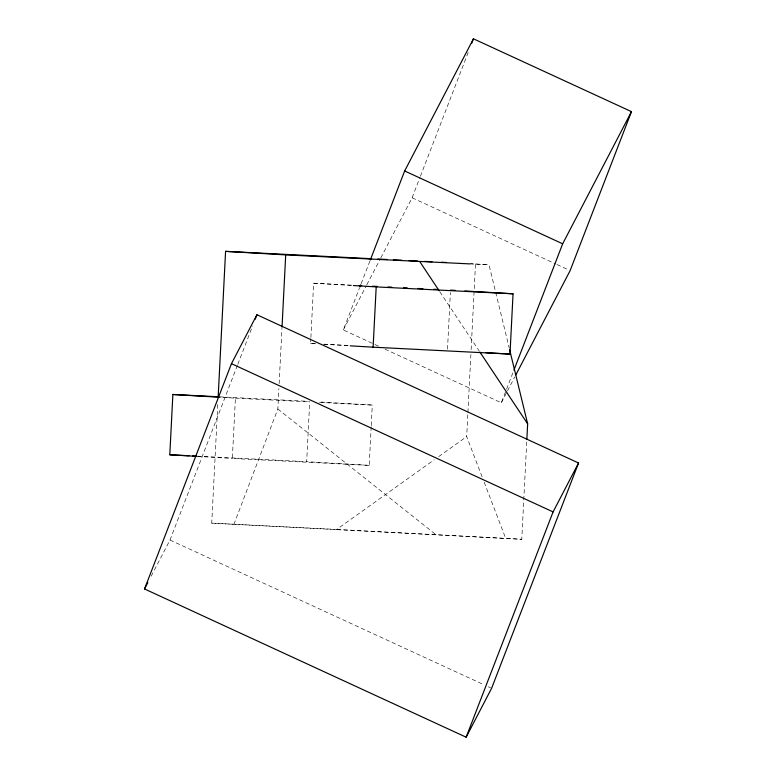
<?xml version="1.0" encoding="UTF-8"?>
<svg xmlns="http://www.w3.org/2000/svg" width="776" height="776" viewBox="0 0 776 776"><rect width="100%" height="100%" fill="white"/><g stroke="black" fill="none" stroke-linecap="round" stroke-linejoin="round"><path stroke-width="0.58" stroke-dasharray="3.88 2.91" d="M526.729 441.893L521.773 539.272L211.732 523.14L217.823 403.559M371.18 426.771L369.211 465.357L232.344 458.461L235.419 398.175L219.783 397.254M233.877 524.45L277.856 409L278.894 388.534M279.137 383.713L281.96 328.335M310.575 343.506L316.579 343.807L310.575 343.506L310.817 338.675M310.885 337.473L313.649 283.211L352.061 285.151M369.211 465.357L306.665 461.671L309.74 401.386M371.238 425.568L372.286 405.072L319.363 401.949M447.5 349.19L450.39 292.523M482.129 476.871L466.696 436.597L467.87 413.656M467.928 412.454L470.886 354.506M471.129 349.675L475.494 263.956L470.663 263.704M151.174 576.19L169.993 540.038L237.369 365.438M237.805 364.313L252.578 326.017M378.426 346.115L343.312 329.936L359.404 288.216M361.15 283.706L369.851 261.163M380.783 257.942L412.105 197.773L419.942 177.481M420.379 176.346L468.229 52.331M385.012 349.151L501.325 402.773L506.117 390.367M506.544 389.242L513.072 372.334M343.312 329.936L366.243 285.878M366.805 284.802L380.221 259.019M501.325 402.773L506.922 392.025M507.475 390.949L514.75 376.981M211.732 523.14L336.677 529.436L434.191 459.809M438.712 456.589L466.696 436.597M469.907 263.898L488.996 264.742L495.263 290.544M323.786 344.166L348.996 345.436M219.695 396.846L308.538 401.328M235.419 398.175L309.857 401.92M319.46 402.404L372.286 405.072M197.414 456.172L306.665 461.671M336.677 529.436L521.773 539.272M475.494 263.956L488.996 264.742M313.649 283.211L352.139 285.481M323.805 344.282L349.064 345.766M197.463 456.404L232.344 458.461M412.105 197.773L555.858 264.034M556.955 264.538L567.935 269.602M169.993 540.038L483.923 684.742M488.317 686.77L490.51 687.778M277.856 409L436.277 534.965M439.817 291.776L479.209 351.014M484.156 482.168L505.671 538.331M495.709 292.377L509.221 348.017"/><path stroke-width="1.16" d="M196.26 456.337L169.799 454.775L172.873 394.489L218.493 396.788M218.134 397.516L225.583 251.356L371.665 258.718M282.027 327.132L285.704 254.897L225.583 251.356M464.94 290.961L513.052 293.794L509.987 354.079L373.12 347.182L376.195 286.897L353.342 285.549M526.856 439.488L527.651 423.861L509.648 349.772M144.53 588.955L231.461 363.663L256.924 314.755L578.547 463L491.606 688.283L466.143 737.2L144.53 588.955L147.847 582.572M255.188 319.256L256.924 314.755M359.841 287.091L360.714 284.831M370.278 260.028L404.655 170.963L473.447 38.8L631.47 111.637L570.127 270.611L515.865 374.837M471.711 43.31L473.447 38.8M513.945 370.074L562.668 243.8L631.47 111.637M466.143 737.2L553.084 511.908L578.547 463M285.704 254.897L469.907 263.898M377.708 259.029L387.36 259.514M393.403 259.815L401.852 260.241M409.097 260.61L417.546 261.037M424.792 261.396L432.028 261.764M441.69 262.249L446.52 262.492M359.269 285.51L361.674 285.636M372.47 286.179L377.281 286.422M388.078 286.965L391.686 287.149M403.685 287.75L407.293 287.935M418.099 288.478L422.901 288.72M433.706 289.264L438.508 289.506M376.195 286.897L513.052 293.794M169.799 454.775L189.014 455.745M192.613 455.929L196.212 456.104M450.507 290.108L455.318 290.389M485.931 352.663L509.987 354.079M350.267 345.844L373.12 347.182M172.873 394.489L219.783 397.254M404.655 170.963L562.668 243.8M231.461 363.663L553.084 511.908M419.797 261.657L439.158 290.767M479.878 352.013L527.651 423.861"/></g></svg>
